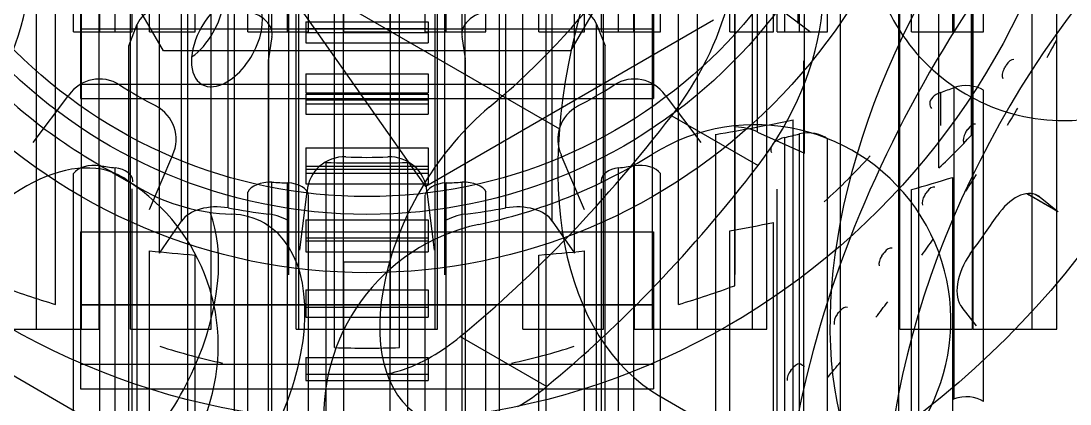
# Model space of a CAD drawing. Header units: millimetres. Extents: x 182.3 to 237.8, y 132.2 to 164.6.
# Drawn here: x 205.6 to 218.94, y 139.53 to 144.4 of the extents above; entities that cross this region are included whole.
import ezdxf

# ---------------------------------------------------------------- set-up
doc = ezdxf.new("R2010")
doc.units = ezdxf.units.MM
for name, color, linetype in [('V_06_Gears_Drive_Az_Pinion_0', 7, 'CONTINUOUS'), ('V_06_Gears_Drive_Az_Pinion_1', 7, 'CONTINUOUS'), ('V_06_Gears_Drive_Az_Pinion_2', 7, 'CONTINUOUS'), ('V_06_Gears_Drive_Az_Pinion_3', 7, 'CONTINUOUS'), ('V_06_Gears_Drive_El_Drive_Shaft_2', 7, 'CONTINUOUS'), ('V_06_Gears_Drive_El_Drive_Shaft_3', 7, 'CONTINUOUS'), ('V_06_Gears_Drive_El_Gear_0', 7, 'CONTINUOUS'), ('V_06_Gears_Drive_El_Gear_1', 7, 'CONTINUOUS'), ('V_06_Gears_Drive_El_Gear_2', 7, 'CONTINUOUS'), ('V_06_Gears_Drive_El_Gear_3', 7, 'CONTINUOUS'), ('V_06_Gears_Drive_El_Pinion_0', 7, 'CONTINUOUS'), ('V_06_Gears_Drive_El_Pinion_1', 7, 'CONTINUOUS'), ('V_06_Gears_Drive_El_Pinion_2', 7, 'CONTINUOUS'), ('V_06_Gears_Drive_El_Pinion_3', 7, 'CONTINUOUS'), ('V_06_Gears_Drive_El_Shaft_Bushing_2', 7, 'CONTINUOUS'), ('V_06_Gears_Drive_El_Shaft_Bushing_3', 7, 'CONTINUOUS'), ('V_06_Gears_Drive_Sensor_Gear_0', 7, 'CONTINUOUS'), ('V_06_Gears_Drive_Sensor_Gear_2', 7, 'CONTINUOUS'), ('V_06_Gears_Drive_Sensor_Gear_3', 7, 'CONTINUOUS'), ('V_06_Gears_Drive_Sensor_Idler_1', 7, 'CONTINUOUS'), ('V_06_Gears_Drive_Sensor_Idler_3', 7, 'CONTINUOUS')]:
    doc.layers.add(name, color=color, linetype=linetype)

msp = doc.modelspace()

# ---------------------------------------------------------------- linework, layer by layer
at = {"layer": 'V_06_Gears_Drive_Az_Pinion_0'}
for p, q in [((205.798, 140.484), (205.798, 149.229)), ((206.369, 140.484), (206.369, 149.229)), ((206.994, 140.484), (206.994, 149.229)), ((208.018, 140.484), (208.018, 149.229)), ((209.101, 140.484), (209.101, 149.229)), ((209.134, 140.484), (209.134, 149.229)), ((209.7, 140.484), (209.7, 149.229)), ((210.3, 140.484), (210.3, 149.229)), ((210.866, 140.484), (210.866, 149.229)), ((210.899, 140.484), (210.899, 149.229)), ((211.983, 140.484), (211.983, 149.229)), ((213.008, 140.484), (213.008, 149.229)), ((213.631, 140.484), (213.631, 149.229)), ((214.202, 140.484), (214.202, 149.229)), ((214.904, 140.484), (214.904, 149.229)), ((215.086, 140.484), (215.086, 149.229)), ((216.779, 140.484), (216.779, 149.229)), ((217.703, 140.484), (217.703, 149.229)), ((218.461, 140.484), (218.461, 149.229)), ((218.775, 140.484), (218.775, 149.229)), ((209.101, 140.484), (209.134, 140.484)), ((210.866, 140.484), (210.899, 140.484)), ((214.904, 140.484), (215.086, 140.484)), ((218.461, 140.484), (218.775, 140.484))]:
    msp.add_line(p, q, dxfattribs=at)
for points, degree in [([(206.596, 140.484), (206.596, 149.229)], 1), ([(213.404, 140.484), (213.404, 149.229)], 1), ([(217.709, 140.484), (217.709, 149.229)], 1), ([(205.798, 140.484), (206.081, 140.484), (206.369, 140.484)], 2), ([(206.369, 140.484), (206.498, 140.484), (206.596, 140.484)], 2), ([(206.994, 140.484), (207.503, 140.484), (208.018, 140.484)], 2), ([(209.7, 140.484), (210.3, 140.484)], 1), ([(211.983, 140.484), (212.498, 140.484), (213.008, 140.484)], 2), ([(213.404, 140.484), (213.502, 140.484), (213.631, 140.484)], 2), ([(213.631, 140.484), (213.919, 140.484), (214.202, 140.484)], 2), ([(216.779, 140.484), (217.249, 140.484), (217.703, 140.484)], 2), ([(217.709, 140.484), (217.938, 140.484), (218.288, 140.484), (218.461, 140.484)], 3)]:
    msp.add_open_spline(points, degree=degree, dxfattribs=at)
for points in [[(205.096, 140.484), (205.147, 140.484), (205.251, 140.484), (205.38, 140.484), (205.51, 140.484), (205.663, 140.484), (205.798, 140.484)], [(209.134, 140.484), (209.141, 140.484), (209.205, 140.484), (209.309, 140.484), (209.414, 140.484), (209.557, 140.484), (209.7, 140.484)], [(210.3, 140.484), (210.443, 140.484), (210.586, 140.484), (210.691, 140.484), (210.795, 140.484), (210.859, 140.484), (210.866, 140.484)], [(214.202, 140.484), (214.337, 140.484), (214.49, 140.484), (214.62, 140.484), (214.749, 140.484), (214.853, 140.484), (214.904, 140.484)]]:
    msp.add_open_spline(points, degree=3, knots=[0, 0, 0, 0, 0.774619, 0.774619, 0.774619, 1.549237, 1.549237, 1.549237, 1.549237], dxfattribs=at)
at = {"layer": 'V_06_Gears_Drive_Az_Pinion_1'}
msp.add_circle((210, 148.5), 6.559, dxfattribs=at)
at = {"layer": 'V_06_Gears_Drive_Az_Pinion_2'}
for p, q in [((205.798, 140.484), (205.798, 149.229)), ((206.369, 140.484), (206.369, 149.229)), ((206.994, 140.484), (206.994, 149.229)), ((208.018, 140.484), (208.018, 149.229)), ((209.101, 140.484), (209.101, 149.229)), ((209.134, 140.484), (209.134, 149.229)), ((209.7, 140.484), (209.7, 149.229)), ((210.3, 140.484), (210.3, 149.229)), ((210.866, 140.484), (210.866, 149.229)), ((210.899, 140.484), (210.899, 149.229)), ((211.983, 140.484), (211.983, 149.229)), ((213.008, 140.484), (213.008, 149.229)), ((213.631, 140.484), (213.631, 149.229)), ((214.202, 140.484), (214.202, 149.229)), ((214.904, 140.484), (214.904, 149.229)), ((215.086, 140.484), (215.086, 149.229)), ((216.779, 140.484), (216.779, 149.229)), ((217.703, 140.484), (217.703, 149.229)), ((218.461, 140.484), (218.461, 149.229)), ((218.775, 140.484), (218.775, 149.229)), ((209.101, 140.484), (209.134, 140.484)), ((210.866, 140.484), (210.899, 140.484)), ((214.904, 140.484), (215.086, 140.484)), ((218.461, 140.484), (218.775, 140.484))]:
    msp.add_line(p, q, dxfattribs=at)
for points, degree in [([(206.596, 140.484), (206.596, 149.229)], 1), ([(213.404, 140.484), (213.404, 149.229)], 1), ([(217.709, 140.484), (217.709, 149.229)], 1), ([(205.798, 140.484), (206.081, 140.484), (206.369, 140.484)], 2), ([(206.369, 140.484), (206.498, 140.484), (206.596, 140.484)], 2), ([(206.994, 140.484), (207.503, 140.484), (208.018, 140.484)], 2), ([(209.7, 140.484), (210.3, 140.484)], 1), ([(211.983, 140.484), (212.498, 140.484), (213.008, 140.484)], 2), ([(213.404, 140.484), (213.502, 140.484), (213.631, 140.484)], 2), ([(213.631, 140.484), (213.919, 140.484), (214.202, 140.484)], 2), ([(216.779, 140.484), (217.249, 140.484), (217.703, 140.484)], 2), ([(217.709, 140.484), (217.938, 140.484), (218.288, 140.484), (218.461, 140.484)], 3)]:
    msp.add_open_spline(points, degree=degree, dxfattribs=at)
for points in [[(205.096, 140.484), (205.147, 140.484), (205.251, 140.484), (205.38, 140.484), (205.51, 140.484), (205.663, 140.484), (205.798, 140.484)], [(209.134, 140.484), (209.141, 140.484), (209.205, 140.484), (209.309, 140.484), (209.414, 140.484), (209.557, 140.484), (209.7, 140.484)], [(210.3, 140.484), (210.443, 140.484), (210.586, 140.484), (210.691, 140.484), (210.795, 140.484), (210.859, 140.484), (210.866, 140.484)], [(214.202, 140.484), (214.337, 140.484), (214.49, 140.484), (214.62, 140.484), (214.749, 140.484), (214.853, 140.484), (214.904, 140.484)]]:
    msp.add_open_spline(points, degree=3, knots=[0, 0, 0, 0, 0.774619, 0.774619, 0.774619, 1.549237, 1.549237, 1.549237, 1.549237], dxfattribs=at)
at = {"layer": 'V_06_Gears_Drive_Az_Pinion_3'}
for p, q in [((216.021, 138.227), (216.021, 145.367)), ((215.486, 144.366), (215.486, 145.21)), ((216.766, 138.103), (216.766, 145.243)), ((217.017, 137.861), (217.017, 145.001)), ((207.721, 137.468), (207.721, 144.608)), ((208.314, 137.414), (208.314, 144.554)), ((211.686, 137.414), (211.686, 144.554)), ((212.279, 137.468), (212.279, 144.608)), ((206.97, 144.082), (207.079, 144.357)), ((207.079, 137.217), (207.079, 144.357)), ((212.921, 144.357), (213.03, 144.082)), ((212.921, 137.217), (212.921, 144.357)), ((208.79, 144.201), (208.746, 143.92)), ((211.254, 143.92), (211.21, 144.201)), ((206.97, 136.942), (206.97, 144.082)), ((213.03, 136.942), (213.03, 144.082)), ((215.422, 136.003), (215.422, 143.144)), ((214.436, 135.818), (214.436, 142.959)), ((209.482, 135.46), (209.482, 142.6)), ((210.519, 135.46), (210.519, 142.6))]:
    msp.add_line(p, q, dxfattribs=at)
for centre, major_axis, start_param, end_param in [((207.622, 144.293), (-0.554, 0), -1.750897, -0.20166), ((212.378, 144.293), (-0.554, 0), -2.939933, -1.390695), ((208.24, 144.237), (-0.554, 0), -3.141593, -1.704855), ((211.76, 144.237), (-0.554, 0), -1.436738, 0), ((208.24, 144.237), (-0.554, 0), -3.254092, -3.141593), ((211.76, 144.237), (-0.554, 0), 0, -6.170686), ((210.001, 151.808), (15.957, 0), 4.993998, 5.059003), ((210.001, 151.808), (15.957, 0), 4.679838, 4.744843)]:
    msp.add_ellipse(centre, major_axis=major_axis, ratio=0.57735, start_param=start_param, end_param=end_param, dxfattribs=at)
for points in [[(208.746, 136.768), (208.746, 143.908)], [(211.254, 136.768), (211.254, 143.908)], [(215.557, 136.752), (215.557, 143.892)]]:
    msp.add_open_spline(points, degree=1, dxfattribs=at)
at = {"layer": 'V_06_Gears_Drive_El_Drive_Shaft_2'}
msp.add_circle((210, 148.5), 6.333, dxfattribs=at)
at = {"layer": 'V_06_Gears_Drive_El_Drive_Shaft_3'}
for p, q in [((201.253, 149.491), (212.449, 143.027)), ((213.74, 139.623), (217.2, 137.625))]:
    msp.add_line(p, q, dxfattribs=at)
for centre, start_param, end_param in [((216.906, 145.107), 3.926991, 0), ((220.367, 143.109), 0, 3.141593), ((220.367, 143.109), 3.926991, 0)]:
    msp.add_ellipse(centre, major_axis=(-3.167, -5.485), ratio=0.57735, start_param=start_param, end_param=end_param, dxfattribs=at)
at = {"layer": 'V_06_Gears_Drive_El_Gear_0'}
for p, q in [((209.223, 144.389), (210.777, 144.389)), ((209.223, 144.304), (210.777, 144.304)), ((209.223, 144.252), (210.777, 144.252)), ((209.223, 144.12), (210.777, 144.12)), ((209.223, 143.727), (210.777, 143.727)), ((209.223, 143.487), (210.777, 143.487)), ((209.223, 143.399), (210.777, 143.399)), ((209.223, 143.348), (210.777, 143.348)), ((209.223, 143.213), (210.777, 143.213)), ((209.223, 142.789), (210.777, 142.789)), ((209.223, 142.554), (210.777, 142.554)), ((209.223, 142.514), (210.777, 142.514)), ((209.223, 142.465), (210.777, 142.465)), ((209.223, 142.328), (210.777, 142.328)), ((209.223, 141.873), (210.777, 141.873)), ((209.223, 141.645), (210.777, 141.645)), ((209.223, 141.605), (210.777, 141.605)), ((209.223, 141.466), (210.777, 141.466)), ((209.223, 140.983), (210.777, 140.983)), ((209.223, 140.762), (210.777, 140.762)), ((209.223, 140.633), (210.777, 140.633)), ((209.223, 140.123), (210.777, 140.123)), ((209.223, 139.91), (210.777, 139.91)), ((209.223, 139.83), (210.777, 139.83))]:
    msp.add_line(p, q, dxfattribs=at)
for points, degree in [([(209.223, 144.389), (209.223, 144.389), (209.223, 144.353), (209.223, 144.304)], 3), ([(210.777, 144.389), (210.777, 144.389), (210.777, 144.353), (210.777, 144.304)], 3), ([(209.223, 144.304), (209.223, 144.252)], 1), ([(209.223, 144.252), (209.223, 144.203), (209.223, 144.147), (209.223, 144.12)], 3), ([(210.777, 144.304), (210.777, 144.252)], 1), ([(210.777, 144.252), (210.777, 144.203), (210.777, 144.147), (210.777, 144.12)], 3), ([(209.223, 143.727), (209.223, 143.487)], 1), ([(210.777, 143.727), (210.777, 143.487)], 1), ([(209.223, 143.471), (209.223, 143.452), (209.223, 143.399)], 2), ([(209.223, 143.471), (210.777, 143.471)], 1), ([(210.777, 143.471), (210.777, 143.452), (210.777, 143.399)], 2), ([(209.223, 143.399), (209.223, 143.348)], 1), ([(209.223, 143.348), (209.223, 143.301), (209.223, 143.243), (209.223, 143.213)], 3), ([(210.777, 143.399), (210.777, 143.348)], 1), ([(210.777, 143.348), (210.777, 143.301), (210.777, 143.243), (210.777, 143.213)], 3), ([(209.223, 142.789), (209.223, 142.554)], 1), ([(210.777, 142.789), (210.777, 142.554)], 1), ([(209.223, 142.554), (209.223, 142.537), (209.223, 142.514)], 2), ([(209.223, 142.554), (210.777, 142.554)], 1), ([(209.223, 142.514), (209.223, 142.465)], 1), ([(210.777, 142.554), (210.777, 142.537), (210.777, 142.514)], 2), ([(210.777, 142.514), (210.777, 142.465)], 1), ([(209.223, 142.465), (209.223, 142.418), (209.223, 142.36), (209.223, 142.328)], 3), ([(210.777, 142.465), (210.777, 142.418), (210.777, 142.36), (210.777, 142.328)], 3), ([(209.223, 141.873), (209.223, 141.645)], 1), ([(210.777, 141.873), (210.777, 141.645)], 1), ([(209.223, 141.645), (209.223, 141.605)], 1), ([(209.223, 141.605), (209.223, 141.56), (209.223, 141.501), (209.223, 141.466)], 3), ([(210.777, 141.645), (210.777, 141.605)], 1), ([(210.777, 141.605), (210.777, 141.56), (210.777, 141.501), (210.777, 141.466)], 3), ([(209.223, 140.983), (209.223, 140.762)], 1), ([(210.777, 140.983), (210.777, 140.762)], 1), ([(209.223, 140.762), (209.223, 140.72), (209.223, 140.667), (209.223, 140.633)], 3), ([(210.777, 140.762), (210.777, 140.72), (210.777, 140.667), (210.777, 140.633)], 3), ([(209.223, 140.123), (209.223, 139.91)], 1), ([(210.777, 140.123), (210.777, 139.91)], 1), ([(209.223, 139.91), (209.223, 139.865), (209.223, 139.83)], 2), ([(210.777, 139.91), (210.777, 139.865), (210.777, 139.83)], 2)]:
    msp.add_open_spline(points, degree=degree, dxfattribs=at)
at = {"layer": 'V_06_Gears_Drive_El_Gear_1'}
for p, q in [((209.223, 144.389), (210.777, 144.389)), ((209.223, 144.304), (210.777, 144.304)), ((209.223, 144.252), (210.777, 144.252)), ((209.223, 144.12), (210.777, 144.12)), ((209.223, 143.727), (210.777, 143.727)), ((209.223, 143.487), (210.777, 143.487)), ((209.223, 143.399), (210.777, 143.399)), ((209.223, 143.348), (210.777, 143.348)), ((209.223, 143.213), (210.777, 143.213)), ((209.223, 142.789), (210.777, 142.789)), ((209.223, 142.554), (210.777, 142.554)), ((209.223, 142.514), (210.777, 142.514)), ((209.223, 142.465), (210.777, 142.465)), ((209.223, 142.328), (210.777, 142.328)), ((209.223, 141.873), (210.777, 141.873)), ((209.223, 141.645), (210.777, 141.645)), ((209.223, 141.605), (210.777, 141.605)), ((209.223, 141.466), (210.777, 141.466)), ((209.223, 140.983), (210.777, 140.983)), ((209.223, 140.762), (210.777, 140.762)), ((209.223, 140.633), (210.777, 140.633)), ((209.223, 140.123), (210.777, 140.123)), ((209.223, 139.91), (210.777, 139.91)), ((209.223, 139.83), (210.777, 139.83))]:
    msp.add_line(p, q, dxfattribs=at)
for points, degree in [([(209.223, 144.389), (209.223, 144.389), (209.223, 144.353), (209.223, 144.304)], 3), ([(210.777, 144.389), (210.777, 144.389), (210.777, 144.353), (210.777, 144.304)], 3), ([(209.223, 144.304), (209.223, 144.252)], 1), ([(209.223, 144.252), (209.223, 144.203), (209.223, 144.147), (209.223, 144.12)], 3), ([(210.777, 144.304), (210.777, 144.252)], 1), ([(210.777, 144.252), (210.777, 144.203), (210.777, 144.147), (210.777, 144.12)], 3), ([(209.223, 143.727), (209.223, 143.487)], 1), ([(210.777, 143.727), (210.777, 143.487)], 1), ([(209.223, 143.471), (209.223, 143.452), (209.223, 143.399)], 2), ([(209.223, 143.471), (210.777, 143.471)], 1), ([(210.777, 143.471), (210.777, 143.452), (210.777, 143.399)], 2), ([(209.223, 143.399), (209.223, 143.348)], 1), ([(209.223, 143.348), (209.223, 143.301), (209.223, 143.243), (209.223, 143.213)], 3), ([(210.777, 143.399), (210.777, 143.348)], 1), ([(210.777, 143.348), (210.777, 143.301), (210.777, 143.243), (210.777, 143.213)], 3), ([(209.223, 142.789), (209.223, 142.554)], 1), ([(210.777, 142.789), (210.777, 142.554)], 1), ([(209.223, 142.554), (209.223, 142.537), (209.223, 142.514)], 2), ([(209.223, 142.554), (210.777, 142.554)], 1), ([(209.223, 142.514), (209.223, 142.465)], 1), ([(210.777, 142.554), (210.777, 142.537), (210.777, 142.514)], 2), ([(210.777, 142.514), (210.777, 142.465)], 1), ([(209.223, 142.465), (209.223, 142.418), (209.223, 142.36), (209.223, 142.328)], 3), ([(210.777, 142.465), (210.777, 142.418), (210.777, 142.36), (210.777, 142.328)], 3), ([(209.223, 141.873), (209.223, 141.645)], 1), ([(210.777, 141.873), (210.777, 141.645)], 1), ([(209.223, 141.645), (209.223, 141.605)], 1), ([(209.223, 141.605), (209.223, 141.56), (209.223, 141.501), (209.223, 141.466)], 3), ([(210.777, 141.645), (210.777, 141.605)], 1), ([(210.777, 141.605), (210.777, 141.56), (210.777, 141.501), (210.777, 141.466)], 3), ([(209.223, 140.983), (209.223, 140.762)], 1), ([(210.777, 140.983), (210.777, 140.762)], 1), ([(209.223, 140.762), (209.223, 140.72), (209.223, 140.667), (209.223, 140.633)], 3), ([(210.777, 140.762), (210.777, 140.72), (210.777, 140.667), (210.777, 140.633)], 3), ([(209.223, 140.123), (209.223, 139.91)], 1), ([(210.777, 140.123), (210.777, 139.91)], 1), ([(209.223, 139.91), (209.223, 139.865), (209.223, 139.83)], 2), ([(210.777, 139.91), (210.777, 139.865), (210.777, 139.83)], 2)]:
    msp.add_open_spline(points, degree=degree, dxfattribs=at)
at = {"layer": 'V_06_Gears_Drive_El_Gear_2'}
for centre, radius, start, end in [((218.867, 145.619), 2.486, 162, -90), ((218.867, 145.619), 2.486, -90, -18), ((210, 148.5), 6.837, -138, -118), ((214.941, 140.594), 2.486, -58, 122), ((210, 148.5), 6.837, -78, -58), ((205.623, 140.268), 2.486, -90, 62), ((211.938, 139.381), 2.486, 102, -90)]:
    msp.add_arc(centre, radius, start, end, dxfattribs=at)
at = {"layer": 'V_06_Gears_Drive_El_Gear_3'}
for p, q in [((213.876, 143.195), (214.974, 142.561)), ((206.761, 142.475), (207.131, 142.262)), ((206.827, 142.448), (206.957, 142.373)), ((211.187, 140.388), (212.286, 139.754)), ((215.521, 140.037), (215.523, 140.035))]:
    msp.add_line(p, q, dxfattribs=at)
for centre, major_axis, start_param, end_param in [((212.944, 144.379), (-1.243, -2.153), 1.343904, 2.683831), ((214.043, 143.744), (-1.243, -2.153), 1.343904, 3.141593), ((203.961, 144.113), (-1.243, -2.153), 0.785398, 2.391101), ((210.549, 148.183), (-3.418, -5.921), 0.994838, 1.343904), ((208.219, 144.146), (0.319, 0.552), 0, -3.141593), ((207.723, 144.432), (0.319, 0.552), -2.250407, -0.891186), ((208.219, 144.146), (0.319, 0.552), -2.356194, 0), ((210.549, 148.183), (-7.917, -13.712), 1.594247, 1.610175), ((210.549, 148.183), (-7.567, -13.107), 1.569016, 1.572576), ((218.189, 143.804), (0.059, 0.102), -5.987649, -4.709565), ((218.162, 143.756), (0.059, 0.102), -4.715213, -3.437129), ((208.219, 144.146), (0.319, 0.552), -3.141593, -2.356194), ((211.92, 141.528), (-1.243, -2.153), 4.13643, 0), ((210.549, 148.183), (-7.917, -13.712), 1.531415, 1.547343), ((209.451, 148.817), (-5.905, -10.227), 0.994838, 1.343904), ((217.696, 142.982), (0.059, 0.102), -6.050481, -4.772397), ((217.667, 142.936), (0.059, 0.102), -4.778044, -3.499961), ((210.549, 148.183), (-7.567, -13.107), 1.506185, 1.509744), ((205.65, 140.261), (-1.243, -2.153), 3.141593, 6.230825), ((210.549, 148.183), (-5.905, -10.227), 0.994838, 1.343904), ((205.65, 140.261), (-1.243, -2.153), 3.089233, 3.141593), ((210.549, 148.183), (-3.418, -5.921), 6.230825, 0), ((210.549, 148.183), (-7.917, -13.712), 1.468583, 1.484511), ((210.549, 148.183), (-3.418, -5.921), 0, 0.296706), ((210.549, 148.183), (-7.567, -13.107), 1.443353, 1.446912), ((217.175, 142.182), (0.059, 0.102), -6.113313, -4.835229), ((217.144, 142.137), (0.059, 0.102), -4.840876, -3.562793), ((206.356, 140.309), (-1.243, -2.153), 0.785398, 2.711859), ((207.454, 139.675), (-1.243, -2.153), 0.785398, 3.141593), ((207.454, 139.675), (-1.243, -2.153), 3.141593, 3.438299), ((210.549, 148.183), (-7.917, -13.712), 1.405751, 1.421679), ((210.549, 148.183), (-7.567, -13.107), 1.380521, 1.384081), ((216.627, 141.405), (0.059, 0.102), -6.176144, -4.898061), ((216.595, 141.361), (0.059, 0.102), -4.903708, -3.625625), ((216.056, 140.654), (0.059, 0.102), -6.238976, -4.960893), ((210.549, 148.183), (-7.917, -13.712), 1.34292, 1.358847), ((216.023, 140.612), (0.059, 0.102), -4.96654, -3.688456), ((210.549, 148.183), (-7.567, -13.107), 1.317689, 1.321249), ((210.821, 142.163), (-1.243, -2.153), 0.785398, 0.994838), ((210.821, 142.163), (-1.243, -2.153), 0.457762, 0.785398), ((215.428, 139.894), (0.059, 0.102), -5.029372, -3.751288), ((210.549, 148.183), (-7.567, -13.107), 1.254857, 1.258417), ((215.463, 139.934), (0.059, 0.102), 0, -5.023725), ((215.463, 139.934), (0.059, 0.102), -0.018623, 0), ((210.549, 148.183), (-7.917, -13.712), 1.280088, 1.296016), ((211.92, 141.528), (-1.243, -2.153), 0.785398, 0.994838)]:
    msp.add_ellipse(centre, major_axis=major_axis, ratio=0.57735, start_param=start_param, end_param=end_param, dxfattribs=at)
msp.add_open_spline([(215.514, 140.039), (215.565, 140.01)], degree=1, dxfattribs=at)
at = {"layer": 'V_06_Gears_Drive_El_Pinion_0'}
for p, q in [((206.356, 144.298), (213.644, 144.298)), ((206.356, 143.596), (206.356, 143.414)), ((206.356, 143.596), (213.644, 143.596)), ((213.644, 143.596), (213.644, 143.414)), ((206.356, 143.414), (213.644, 143.414)), ((206.356, 141.721), (213.644, 141.721)), ((206.356, 140.797), (213.644, 140.797)), ((206.356, 140.039), (206.356, 139.725)), ((206.356, 140.039), (213.644, 140.039)), ((213.644, 140.039), (213.644, 139.725)), ((206.356, 139.725), (213.644, 139.725))]:
    msp.add_line(p, q, dxfattribs=at)
for points, degree in [([(206.356, 144.869), (206.356, 144.581), (206.356, 144.298)], 2), ([(213.644, 144.869), (213.644, 144.581), (213.644, 144.298)], 2), ([(206.356, 141.721), (206.356, 141.251), (206.356, 140.797)], 2), ([(213.644, 141.721), (213.644, 141.251), (213.644, 140.797)], 2), ([(206.356, 140.791), (206.356, 140.562), (206.356, 140.212), (206.356, 140.039)], 3), ([(206.356, 140.791), (213.644, 140.791)], 1), ([(213.644, 140.791), (213.644, 140.562), (213.644, 140.212), (213.644, 140.039)], 3)]:
    msp.add_open_spline(points, degree=degree, dxfattribs=at)
for points in [[(206.356, 144.298), (206.356, 144.163), (206.356, 144.01), (206.356, 143.88), (206.356, 143.751), (206.356, 143.647), (206.356, 143.596)], [(213.644, 144.298), (213.644, 144.163), (213.644, 144.01), (213.644, 143.88), (213.644, 143.751), (213.644, 143.647), (213.644, 143.596)]]:
    msp.add_open_spline(points, degree=3, knots=[0, 0, 0, 0, 0.774619, 0.774619, 0.774619, 1.549237, 1.549237, 1.549237, 1.549237], dxfattribs=at)
at = {"layer": 'V_06_Gears_Drive_El_Pinion_1'}
for p, q in [((206.356, 144.298), (213.644, 144.298)), ((206.356, 143.596), (206.356, 143.414)), ((206.356, 143.596), (213.644, 143.596)), ((213.644, 143.596), (213.644, 143.414)), ((206.356, 143.414), (213.644, 143.414)), ((206.356, 141.721), (213.644, 141.721)), ((206.356, 140.797), (213.644, 140.797)), ((206.356, 140.039), (206.356, 139.725)), ((206.356, 140.039), (213.644, 140.039)), ((213.644, 140.039), (213.644, 139.725)), ((206.356, 139.725), (213.644, 139.725))]:
    msp.add_line(p, q, dxfattribs=at)
for points, degree in [([(206.356, 144.869), (206.356, 144.581), (206.356, 144.298)], 2), ([(213.644, 144.869), (213.644, 144.581), (213.644, 144.298)], 2), ([(206.356, 141.721), (206.356, 141.251), (206.356, 140.797)], 2), ([(213.644, 141.721), (213.644, 141.251), (213.644, 140.797)], 2), ([(206.356, 140.791), (206.356, 140.562), (206.356, 140.212), (206.356, 140.039)], 3), ([(206.356, 140.791), (213.644, 140.791)], 1), ([(213.644, 140.791), (213.644, 140.562), (213.644, 140.212), (213.644, 140.039)], 3)]:
    msp.add_open_spline(points, degree=degree, dxfattribs=at)
for points in [[(206.356, 144.298), (206.356, 144.163), (206.356, 144.01), (206.356, 143.88), (206.356, 143.751), (206.356, 143.647), (206.356, 143.596)], [(213.644, 144.298), (213.644, 144.163), (213.644, 144.01), (213.644, 143.88), (213.644, 143.751), (213.644, 143.647), (213.644, 143.596)]]:
    msp.add_open_spline(points, degree=3, knots=[0, 0, 0, 0, 0.774619, 0.774619, 0.774619, 1.549237, 1.549237, 1.549237, 1.549237], dxfattribs=at)
at = {"layer": 'V_06_Gears_Drive_El_Pinion_2'}
for p, q in [((207.413, 144.018), (204.825, 148.5)), ((215.175, 148.5), (212.587, 144.018)), ((212.587, 144.018), (207.413, 144.018))]:
    msp.add_line(p, q, dxfattribs=at)
at = {"layer": 'V_06_Gears_Drive_El_Pinion_3'}
for p, q in [((210.747, 142.297), (208.917, 144.9)), ((214.406, 144.41), (210.747, 142.297)), ((218.395, 142.206), (218.781, 141.983)), ((218.497, 142.197), (218.56, 142.161)), ((218.56, 142.161), (218.781, 141.983)), ((217.752, 140.526), (217.568, 140.758))]:
    msp.add_line(p, q, dxfattribs=at)
for centre, major_axis, start_param, end_param in [((218.253, 141.702), (0.277, 0.48), 0, -4.846447), ((218.253, 141.702), (0.277, 0.48), -0.1125, 0), ((212.576, 147.012), (-6.339, -10.979), 1.390039, 1.437394), ((217.895, 141.195), (0.277, 0.48), -4.89249, -3.343252)]:
    msp.add_ellipse(centre, major_axis=major_axis, ratio=0.57735, start_param=start_param, end_param=end_param, dxfattribs=at)
msp.add_open_spline([(218.394, 142.206), (218.791, 141.977)], degree=1, dxfattribs=at)
at = {"layer": 'V_06_Gears_Drive_El_Shaft_Bushing_2'}
for radius in [11.5, 9.2, 7.3]:
    msp.add_circle((210, 148.5), radius, dxfattribs=at)
at = {"layer": 'V_06_Gears_Drive_El_Shaft_Bushing_3'}
msp.add_line((196.667, 144.994), (217.173, 133.155), dxfattribs=at)
for major_axis, start_param, end_param in [((-4.6, -7.967), 0, 3.141593), ((-4.6, -7.967), 3.926991, 0), ((-3.65, -6.322), 0, 3.141593), ((-3.65, -6.322), 3.926991, 0)]:
    msp.add_ellipse((221.773, 141.122), major_axis=major_axis, ratio=0.57735, start_param=start_param, end_param=end_param, dxfattribs=at)
at = {"layer": 'V_06_Gears_Drive_Sensor_Gear_0'}
for p, q in [((206.268, 144.261), (206.268, 149.106)), ((206.604, 144.261), (206.604, 149.106)), ((206.799, 144.261), (206.799, 149.106)), ((207.234, 144.261), (207.234, 149.106)), ((207.814, 144.261), (207.814, 149.106)), ((208.487, 144.261), (208.487, 149.106)), ((208.791, 144.261), (208.791, 149.106)), ((208.991, 144.261), (208.991, 149.106)), ((209.258, 144.261), (209.258, 149.106)), ((209.706, 144.261), (209.706, 149.106)), ((210.294, 144.261), (210.294, 149.106)), ((210.742, 144.261), (210.742, 149.106)), ((211.009, 144.261), (211.009, 149.106)), ((211.209, 144.261), (211.209, 149.106)), ((211.513, 144.261), (211.513, 149.106)), ((212.186, 144.261), (212.186, 149.106)), ((212.767, 144.261), (212.767, 149.106)), ((213.201, 144.261), (213.201, 149.106)), ((213.396, 144.261), (213.396, 149.106)), ((213.732, 144.261), (213.732, 149.106)), ((214.613, 144.261), (214.613, 149.106)), ((215.171, 144.261), (215.171, 149.106)), ((215.315, 144.261), (215.315, 149.106)), ((215.5, 144.261), (215.5, 149.106)), ((215.858, 144.261), (215.858, 149.106)), ((216.925, 144.261), (216.925, 149.106)), ((217.449, 144.261), (217.449, 149.106)), ((217.468, 144.261), (217.468, 149.106)), ((217.84, 144.261), (217.84, 149.106))]:
    msp.add_line(p, q, dxfattribs=at)
for points, degree in [([(207.016, 144.261), (207.016, 149.106)], 1), ([(212.984, 144.261), (212.984, 149.106)], 1), ([(215.219, 144.261), (215.219, 149.106)], 1), ([(206.268, 144.261), (206.319, 144.261), (206.47, 144.261), (206.604, 144.261)], 3), ([(206.604, 144.261), (206.799, 144.261)], 1), ([(206.799, 144.261), (206.907, 144.261), (206.995, 144.261), (207.016, 144.261)], 3), ([(207.234, 144.261), (207.814, 144.261)], 1), ([(208.487, 144.261), (208.516, 144.261), (208.654, 144.261), (208.791, 144.261)], 3), ([(208.791, 144.261), (208.991, 144.261)], 1), ([(208.991, 144.261), (209.13, 144.261), (209.25, 144.261), (209.258, 144.261)], 3), ([(209.706, 144.261), (210.294, 144.261)], 1), ([(210.742, 144.261), (210.75, 144.261), (210.87, 144.261), (211.009, 144.261)], 3), ([(211.009, 144.261), (211.209, 144.261)], 1), ([(211.209, 144.261), (211.346, 144.261), (211.484, 144.261), (211.513, 144.261)], 3), ([(212.186, 144.261), (212.767, 144.261)], 1), ([(212.984, 144.261), (213.005, 144.261), (213.093, 144.261), (213.201, 144.261)], 3), ([(213.201, 144.261), (213.396, 144.261)], 1), ([(213.396, 144.261), (213.53, 144.261), (213.681, 144.261), (213.732, 144.261)], 3), ([(214.613, 144.261), (215.171, 144.261)], 1), ([(215.219, 144.261), (215.26, 144.261), (215.315, 144.261)], 2), ([(215.315, 144.261), (215.5, 144.261)], 1), ([(215.5, 144.261), (215.627, 144.261), (215.788, 144.261), (215.858, 144.261)], 3), ([(216.925, 144.261), (217.189, 144.261), (217.449, 144.261)], 2), ([(217.449, 144.261), (217.468, 144.261)], 1), ([(217.468, 144.261), (217.585, 144.261), (217.752, 144.261), (217.84, 144.261)], 3)]:
    msp.add_open_spline(points, degree=degree, dxfattribs=at)
at = {"layer": 'V_06_Gears_Drive_Sensor_Gear_2'}
for p, q in [((206.268, 144.261), (206.268, 149.106)), ((206.604, 144.261), (206.604, 149.106)), ((206.799, 144.261), (206.799, 149.106)), ((207.234, 144.261), (207.234, 149.106)), ((207.814, 144.261), (207.814, 149.106)), ((208.487, 144.261), (208.487, 149.106)), ((208.791, 144.261), (208.791, 149.106)), ((208.991, 144.261), (208.991, 149.106)), ((209.258, 144.261), (209.258, 149.106)), ((209.706, 144.261), (209.706, 149.106)), ((210.294, 144.261), (210.294, 149.106)), ((210.742, 144.261), (210.742, 149.106)), ((211.009, 144.261), (211.009, 149.106)), ((211.209, 144.261), (211.209, 149.106)), ((211.513, 144.261), (211.513, 149.106)), ((212.186, 144.261), (212.186, 149.106)), ((212.767, 144.261), (212.767, 149.106)), ((213.201, 144.261), (213.201, 149.106)), ((213.396, 144.261), (213.396, 149.106)), ((213.732, 144.261), (213.732, 149.106)), ((214.613, 144.261), (214.613, 149.106)), ((215.171, 144.261), (215.171, 149.106)), ((215.315, 144.261), (215.315, 149.106)), ((215.5, 144.261), (215.5, 149.106)), ((215.858, 144.261), (215.858, 149.106)), ((216.925, 144.261), (216.925, 149.106)), ((217.449, 144.261), (217.449, 149.106)), ((217.468, 144.261), (217.468, 149.106)), ((217.84, 144.261), (217.84, 149.106))]:
    msp.add_line(p, q, dxfattribs=at)
for points, degree in [([(207.016, 144.261), (207.016, 149.106)], 1), ([(212.984, 144.261), (212.984, 149.106)], 1), ([(215.219, 144.261), (215.219, 149.106)], 1), ([(206.268, 144.261), (206.319, 144.261), (206.47, 144.261), (206.604, 144.261)], 3), ([(206.604, 144.261), (206.799, 144.261)], 1), ([(206.799, 144.261), (206.907, 144.261), (206.995, 144.261), (207.016, 144.261)], 3), ([(207.234, 144.261), (207.814, 144.261)], 1), ([(208.487, 144.261), (208.516, 144.261), (208.654, 144.261), (208.791, 144.261)], 3), ([(208.791, 144.261), (208.991, 144.261)], 1), ([(208.991, 144.261), (209.13, 144.261), (209.25, 144.261), (209.258, 144.261)], 3), ([(209.706, 144.261), (210.294, 144.261)], 1), ([(210.742, 144.261), (210.75, 144.261), (210.87, 144.261), (211.009, 144.261)], 3), ([(211.009, 144.261), (211.209, 144.261)], 1), ([(211.209, 144.261), (211.346, 144.261), (211.484, 144.261), (211.513, 144.261)], 3), ([(212.186, 144.261), (212.767, 144.261)], 1), ([(212.984, 144.261), (213.005, 144.261), (213.093, 144.261), (213.201, 144.261)], 3), ([(213.201, 144.261), (213.396, 144.261)], 1), ([(213.396, 144.261), (213.53, 144.261), (213.681, 144.261), (213.732, 144.261)], 3), ([(214.613, 144.261), (215.171, 144.261)], 1), ([(215.219, 144.261), (215.26, 144.261), (215.315, 144.261)], 2), ([(215.315, 144.261), (215.5, 144.261)], 1), ([(215.5, 144.261), (215.627, 144.261), (215.788, 144.261), (215.858, 144.261)], 3), ([(216.925, 144.261), (217.189, 144.261), (217.449, 144.261)], 2), ([(217.449, 144.261), (217.468, 144.261)], 1), ([(217.468, 144.261), (217.585, 144.261), (217.752, 144.261), (217.84, 144.261)], 3)]:
    msp.add_open_spline(points, degree=degree, dxfattribs=at)
at = {"layer": 'V_06_Gears_Drive_Sensor_Gear_3'}
for p, q in [((217.297, 143.071), (217.297, 143.492)), ((217.468, 139.597), (217.468, 143.552)), ((217.84, 139.563), (217.84, 143.519)), ((215.315, 138.963), (215.315, 142.919)), ((215.5, 139.008), (215.5, 142.963)), ((215.858, 138.941), (215.858, 142.896)), ((206.604, 138.603), (206.604, 142.559)), ((206.799, 138.576), (206.799, 142.532)), ((213.201, 138.576), (213.201, 142.532)), ((213.396, 138.603), (213.396, 142.559)), ((206.268, 138.505), (206.268, 142.461)), ((213.732, 138.505), (213.732, 142.461)), ((217.449, 138.456), (217.449, 142.411)), ((208.487, 138.267), (208.487, 142.222)), ((208.791, 138.394), (208.791, 142.35)), ((208.991, 138.385), (208.991, 142.34)), ((211.009, 138.385), (211.009, 142.34)), ((211.209, 138.394), (211.209, 142.35)), ((211.513, 138.267), (211.513, 142.222)), ((216.925, 138.302), (216.925, 142.257)), ((209.258, 138.232), (209.258, 142.187)), ((210.742, 138.232), (210.742, 142.187)), ((215.171, 137.882), (215.171, 141.838)), ((214.613, 137.777), (214.613, 141.733)), ((207.234, 137.522), (207.234, 141.477)), ((207.814, 137.468), (207.814, 141.424)), ((212.186, 137.468), (212.186, 141.424)), ((212.767, 137.522), (212.767, 141.477)), ((209.706, 137.382), (209.706, 141.338)), ((210.294, 137.382), (210.294, 141.338))]:
    msp.add_line(p, q, dxfattribs=at)
for centre, major_axis, start_param, end_param in [((217.621, 143.411), (-0.288, 0), -2.437756, -1.012714), ((217.446, 143.349), (-0.288, 0), -1.029322, 0), ((210, 150.478), (14.13, 0), 5.255073, 5.269263), ((217.446, 143.349), (-0.288, 0), 0, -5.887448), ((215.423, 142.765), (-0.288, 0), -1.186402, 0), ((210, 150.478), (14.13, 0), 5.097993, 5.112183), ((215.612, 142.81), (-0.288, 0), -2.594836, -1.169794), ((215.423, 142.765), (-0.288, 0), 0, -6.044527), ((206.534, 142.398), (-0.288, 0), -1.81472, -0.38966), ((210, 150.478), (14.13, 0), 4.469674, 4.483865), ((206.734, 142.37), (-0.288, 0), -3.141593, -1.798112), ((213.266, 142.37), (-0.288, 0), -1.343481, 0), ((210, 150.478), (14.13, 0), 4.940913, 4.955104), ((213.466, 142.398), (-0.288, 0), -2.751915, -1.326873), ((206.734, 142.37), (-0.288, 0), -3.223154, -3.141593), ((208.766, 142.184), (-0.288, 0), -1.65764, -0.232581), ((211.234, 142.184), (-0.288, 0), -2.908995, -1.483953), ((213.266, 142.37), (-0.288, 0), 0, -6.201607), ((210.001, 150.478), (15.833, 0), 5.165041, 5.202137), ((210, 150.478), (14.13, 0), 4.626754, 4.640944), ((208.971, 142.175), (-0.288, 0), -3.066075, -1.641033), ((211.029, 142.175), (-0.288, 0), -1.500561, -0.075501), ((210, 150.478), (14.13, 0), 4.783834, 4.798024), ((210.001, 150.478), (15.833, 0), 5.007962, 5.045057), ((210.001, 150.478), (15.833, 0), 4.536723, 4.573819), ((210.001, 150.478), (15.833, 0), 4.850882, 4.887978), ((210.001, 150.478), (15.833, 0), 4.693802, 4.730898), ((210, 146.522), (14.13, 0), 5.267625, 5.269263), ((217.621, 139.456), (-0.288, 0), -2.437756, -1.012714)]:
    msp.add_ellipse(centre, major_axis=major_axis, ratio=0.57735, start_param=start_param, end_param=end_param, dxfattribs=at)
for points in [[(207.016, 138.31), (207.016, 142.265)], [(212.984, 138.31), (212.984, 142.265)], [(215.219, 138.307), (215.219, 142.263)]]:
    msp.add_open_spline(points, degree=1, dxfattribs=at)
at = {"layer": 'V_06_Gears_Drive_Sensor_Idler_1'}
for p, q in [((215.647, 144.254), (215.043, 144.709)), ((205.754, 142.853), (206.209, 143.457)), ((213.791, 143.457), (214.246, 142.853)), ((207.528, 142.695), (207.232, 141.999)), ((212.768, 141.999), (212.472, 142.695)), ((209.146, 141.486), (209.238, 142.237)), ((210.762, 142.237), (210.854, 141.486))]:
    msp.add_line(p, q, dxfattribs=at)
for centre, radius, start, end in [((206.599, 143.186), 0.475, 57.4942, 145.2248), ((210, 148.5), 5.834, -122.6272, -117.3728), ((210, 148.5), 5.834, -62.6272, -57.3728), ((213.401, 143.186), 0.475, 34.7752, 122.5058), ((207.098, 142.897), 0.475, -25.2248, 62.5058), ((212.902, 142.897), 0.475, 117.4942, -154.7752), ((209.712, 142.197), 0.475, 87.4942, 175.2248), ((210, 148.5), 5.834, -92.6272, -87.3728), ((210.288, 142.197), 0.475, 4.7752, 92.5058), ((210.001, 148.501), 8.647, -47.742, -42.2612), ((210.001, 148.5), 8.647, -107.742, -102.2612), ((210.001, 148.5), 8.647, -77.742, -72.2612)]:
    msp.add_arc(centre, radius, start, end, dxfattribs=at)
at = {"layer": 'V_06_Gears_Drive_Sensor_Idler_3'}
for p, q in [((214.967, 142.988), (214.967, 149.52)), ((217.687, 142.948), (217.687, 149.48)), ((215.563, 142.719), (215.563, 149.251)), ((217.274, 142.534), (217.274, 149.066)), ((208.233, 142.024), (208.233, 148.556)), ((211.767, 142.024), (211.767, 148.556)), ((207.643, 141.855), (207.643, 148.387)), ((208.75, 141.944), (208.75, 148.476)), ((211.25, 141.944), (211.25, 148.476)), ((212.357, 141.855), (212.357, 148.387)), ((207.36, 141.45), (207.36, 147.982)), ((212.64, 141.45), (212.64, 147.982)), ((214.677, 141.035), (214.677, 147.567)), ((206.04, 140.796), (206.04, 147.328)), ((213.961, 140.796), (213.961, 147.328)), ((209.587, 140.247), (209.587, 146.779)), ((210.414, 140.247), (210.414, 146.779)), ((214.967, 142.988), (215.563, 142.719)), ((207.36, 141.45), (207.643, 141.855)), ((212.357, 141.855), (212.64, 141.45))]:
    msp.add_line(p, q, dxfattribs=at)
for centre, major_axis, start_param, end_param in [((214.661, 142.779), (-0.475, 0), -2.272852, -1.620089), ((210, 145.235), (8.647, 0), 5.711729, 5.807388), ((208.09, 141.762), (-0.475, 0), -1.87633, -0.345142), ((210, 145.234), (5.834, 0), 4.404736, 4.496443), ((210, 145.234), (5.834, 0), 4.928335, 5.020042), ((211.91, 141.762), (-0.475, 0), -2.796451, -1.265263), ((208.647, 141.676), (-0.475, 0), -2.435125, -1.788862), ((211.353, 141.676), (-0.475, 0), -1.352731, -0.706468), ((210.001, 145.234), (8.647, 0), 4.140933, 4.236591), ((210.001, 145.234), (8.647, 0), 5.18813, 5.283789), ((210.001, 145.234), (8.647, 0), 4.664532, 4.76019)]:
    msp.add_ellipse(centre, major_axis=major_axis, ratio=0.57735, start_param=start_param, end_param=end_param, dxfattribs=at)
for points in [[(209.008, 141.172), (209.008, 147.704)], [(210.992, 141.172), (210.992, 147.704)], [(214.684, 141.176), (214.684, 147.708)]]:
    msp.add_open_spline(points, degree=1, dxfattribs=at)

doc.saveas('drawing.dxf')
